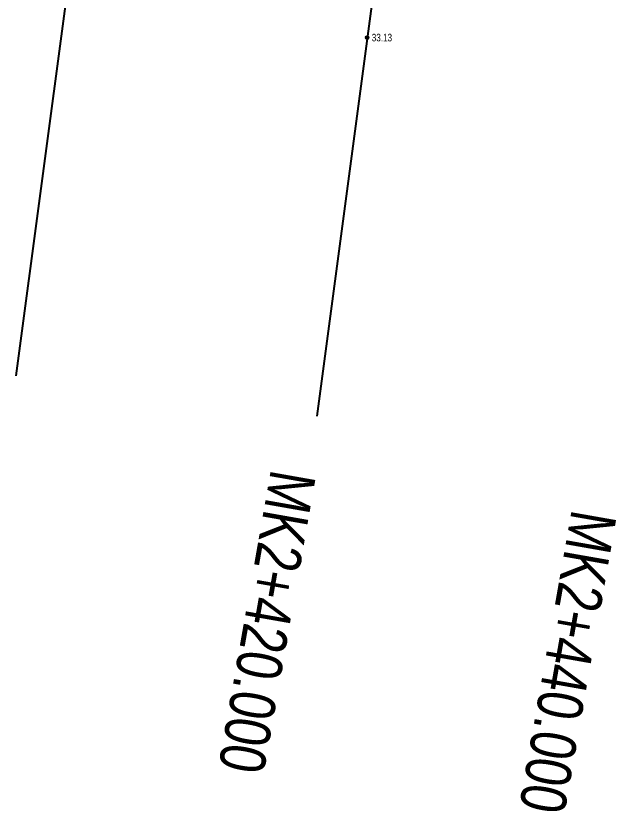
# Model space of a CAD drawing. Extents: x 572865 to 573615, y 785001 to 785187.
# Drawn here: x 573506.7 to 573546.2, y 785008.2 to 785060.7 of the extents above; entities that cross this region are included whole.
import ezdxf
from ezdxf.enums import TextEntityAlignment as Align

# ---------------------------------------------------------------- set-up
doc = ezdxf.new("R2010")
doc.units = 0
doc.header["$LTSCALE"] = 0.5
for name, color, linetype in [('DMX', 3, 'Continuous'), ('GCD', 3, 'Continuous'), ('桩号_M', 3, 'Continuous')]:
    doc.layers.add(name, color=color, linetype=linetype)
doc.styles.add('EICAD', font='fsdb_e.shx', dxfattribs={"width": 0.707, "height": 2, "bigfont": 'tjhzf.shx'})

# ---------------------------------------------------------------- blocks, each defined once
blk = doc.blocks.new('gc200')
h = blk.add_hatch(color=0)
edge = h.paths.add_edge_path()
edge.add_arc((0, 0), 0.196, 0, 360)
at = {"color": 0}
blk.add_circle((0, 0), 0.196, dxfattribs=at)

msp = doc.modelspace()

# ---------------------------------------------------------------- linework, layer by layer
at = {"layer": 'DMX', "color": 6}
for p, q in [((573517.249, 785116.295), (573506.673, 785036.997)), ((573537.074, 785113.651), (573526.498, 785034.353))]:
    msp.add_line(p, q, dxfattribs=at)

# ---------------------------------------------------------------- block references
at = {"layer": 'GCD'}
ref = msp.add_blockref('gc200', (573529.827, 785059.315, 33.13), dxfattribs=dict(at, xscale=0.5, yscale=0.5, zscale=0.5))
ref.add_attrib('height', '33.13', dxfattribs={"height": 0.5, "style": 'EICAD', "width": 0.8}).set_placement((573530.127, 785059.315, 33.13), align=Align.MIDDLE_LEFT)

# ---------------------------------------------------------------- texts
at = {"layer": '桩号_M', "style": 'EICAD', "width": 0.8}
for s, p in [('MK2+420.000', (573523.495, 785030.912)), ('MK2+440.000', (573543.32, 785028.268))]:
    msp.add_text(s, height=3, rotation=260, dxfattribs=at).set_placement(p)

doc.saveas('drawing.dxf')
